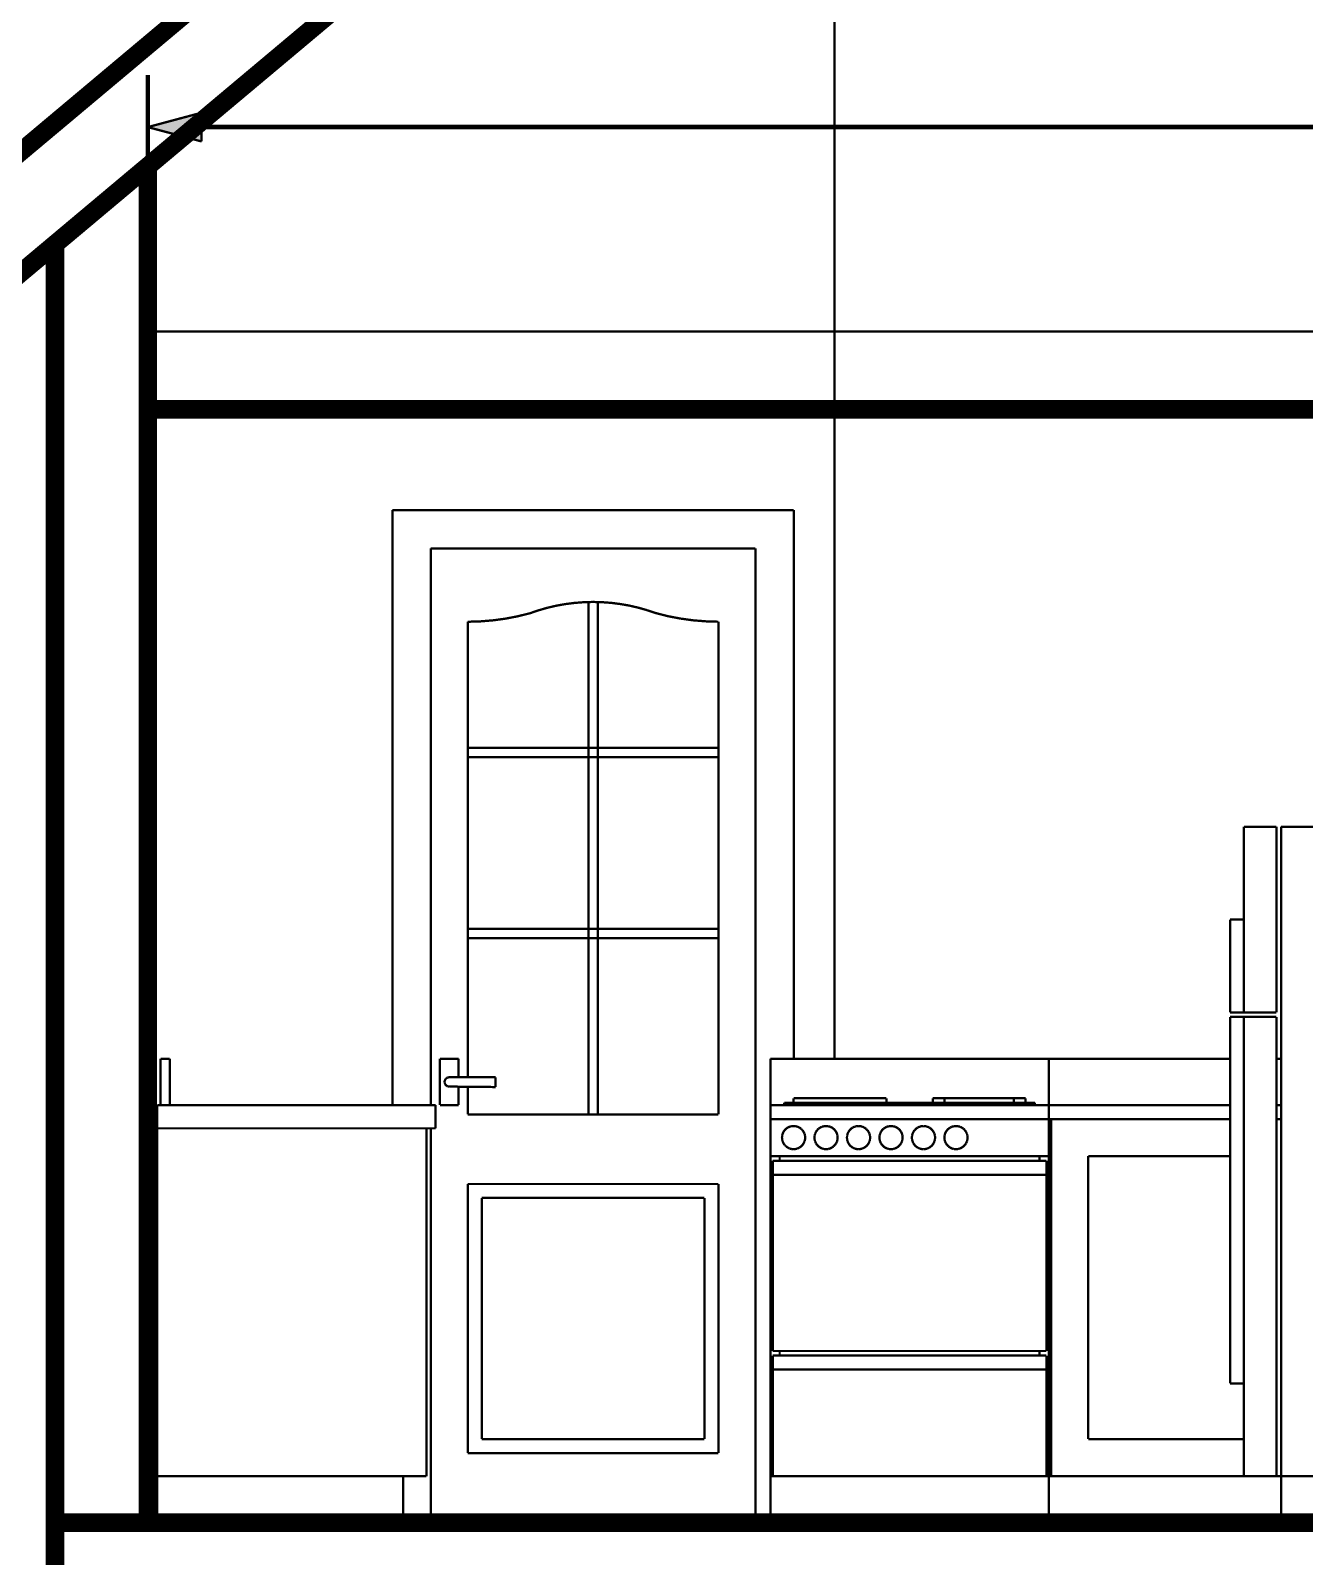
# Model space of a CAD drawing. Extents: x -27.1 to 14.4, y -13.6 to 27.5.
# Drawn here: x -20.384 to -17.638, y 20.434 to 23.724 of the extents above; entities that cross this region are included whole.
import ezdxf

# ---------------------------------------------------------------- set-up
doc = ezdxf.new("R2010")
doc.units = 0
doc.header["$MEASUREMENT"] = 0
for name, color, linetype, lineweight, plot in [('CLOSET', 7, 'Continuous', 0, False), ('COTAS', 7, 'Continuous', 0, False), ('CUBIERTAS', 7, 'Continuous', 0, False), ('MOBILIARIO', 7, 'Continuous', 0, False), ('MUROS_EXTERIORES', 7, 'Continuous', 0, False)]:
    doc.layers.add(name, color=color, linetype=linetype, lineweight=lineweight, plot=plot)

# ---------------------------------------------------------------- blocks, each defined once
blk = doc.blocks.new('FILL_33')
at = {"layer": 'CUBIERTAS', "linetype": 'Continuous'}
h = blk.add_hatch(dxfattribs=at)
h.set_pattern_fill('CAMARA_DE_AIRE', color=5, scale=1000000.0, style=0)
h.set_pattern_definition([(0, (1000000, 1000000), (0, 1000000), [1e-05, -1000000])])
h.paths.add_polyline_path([(-15.6236, 27.2129), (-15.6236, 27.474), (-20.755, 23.1682), (-20.755, 22.9071)], flags=0)
blk = doc.blocks.new('DIM_20', base_point=(-12.906, 23.5154))
at = {"color": 251, "linetype": 'Continuous', "const_width": 0.01}
for points in [[(-20.1308, 23.4029), (-20.1308, 23.6279)], [(-20.0149, 23.5154), (-16.8591, 23.5154)]]:
    blk.add_lwpolyline(points, dxfattribs=at)
at = {"color": 7, "linetype": 'Continuous', "const_width": 0.005}
for points in [[(-20.1308, 23.5154), (-20.0149, 23.5465)], [(-20.0149, 23.5465), (-20.0149, 23.4844)], [(-20.1308, 23.5154), (-20.0149, 23.4844)]]:
    blk.add_lwpolyline(points, dxfattribs=at)
at = {"color": 7}
blk.add_solid([(-20.1308, 23.5154), (-20.0149, 23.5465), (-20.0149, 23.4844)], dxfattribs=at)

msp = doc.modelspace()

# ---------------------------------------------------------------- linework, layer by layer
at = {"layer": 'CLOSET', "color": 5, "linetype": 'Continuous', "const_width": 0.04}
for points in [[(-20.3308, 20.5071), (-20.3308, 20.3071)], [(-12.706, 20.5071), (-20.3308, 20.5071)]]:
    msp.add_lwpolyline(points, dxfattribs=at)
at = {"layer": 'CUBIERTAS', "color": 5, "linetype": 'Continuous', "const_width": 0.04}
for points in [[(-20.755, 23.1682), (-15.6236, 27.474)], [(-20.755, 22.9071), (-15.6236, 27.2129)]]:
    msp.add_lwpolyline(points, dxfattribs=at)
at = {"layer": 'MOBILIARIO', "color": 7, "linetype": 'Continuous', "const_width": 0.005}
for points in [[(-17.7684, 21.8071), (-17.7684, 22.0071)], [(-17.6984, 22.0071), (-17.7684, 22.0071)], [(-17.6984, 21.6071), (-17.6984, 22.0071)], [(-17.6884, 22.0071), (-17.1684, 22.0071)], [(-17.6884, 20.6071), (-17.6884, 22.0071)], [(-17.7984, 21.8071), (-17.7684, 21.8071)], [(-17.7984, 21.6071), (-17.7984, 21.8071)], [(-17.7984, 21.8071), (-17.7984, 21.6071)], [(-17.7684, 21.8071), (-17.7684, 21.6071)], [(-17.7684, 21.6071), (-17.7984, 21.6071)], [(-17.7984, 21.5971), (-17.7684, 21.5971)], [(-17.7984, 20.8071), (-17.7984, 21.5971)], [(-17.7984, 21.5971), (-17.7984, 20.8071)], [(-17.6984, 21.6071), (-17.7684, 21.6071)], [(-17.6984, 21.5971), (-17.7684, 21.5971)], [(-17.7684, 21.5971), (-17.7684, 20.8071)], [(-17.6984, 20.6071), (-17.6984, 21.5971)], [(-20.1035, 21.5071), (-20.0835, 21.5071)], [(-20.1035, 21.4071), (-20.1035, 21.5071)], [(-20.0835, 21.4071), (-20.0835, 21.5071)], [(-18.7891, 21.5071), (-18.1891, 21.5071)], [(-18.7891, 21.4071), (-18.7891, 21.5071)], [(-18.1891, 21.5071), (-17.7984, 21.5071)], [(-18.1891, 21.4071), (-18.1891, 21.5071)], [(-17.6984, 21.5071), (-17.6884, 21.5071)], [(-18.7591, 21.4121), (-18.7391, 21.4121)], [(-18.7591, 21.4071), (-18.7591, 21.4121)], [(-18.7391, 21.4221), (-18.7376, 21.4221)], [(-18.7391, 21.4121), (-18.7391, 21.4221)], [(-18.7391, 21.4121), (-18.2391, 21.4121)], [(-18.7391, 21.4071), (-18.7391, 21.4121)], [(-18.7391, 21.4121), (-18.7376, 21.4121)], [(-18.7376, 21.4221), (-18.7331, 21.4221)], [(-18.7376, 21.4121), (-18.7331, 21.4121)], [(-18.7331, 21.4221), (-18.7257, 21.4221)], [(-18.7331, 21.4121), (-18.7257, 21.4121)], [(-18.7257, 21.4221), (-18.7157, 21.4221)], [(-18.7257, 21.4121), (-18.7157, 21.4121)], [(-18.7157, 21.4221), (-18.7034, 21.4221)], [(-18.7157, 21.4121), (-18.7034, 21.4121)], [(-18.7034, 21.4221), (-18.6891, 21.4221)], [(-18.7034, 21.4121), (-18.6891, 21.4121)], [(-18.6891, 21.4221), (-18.6733, 21.4221)], [(-18.6891, 21.4121), (-18.6733, 21.4121)], [(-18.6733, 21.4221), (-18.6565, 21.4221)], [(-18.6733, 21.4121), (-18.6565, 21.4121)], [(-18.6565, 21.4221), (-18.6391, 21.4221)], [(-18.6565, 21.4121), (-18.6391, 21.4121)], [(-18.6391, 21.4221), (-18.6218, 21.4221)], [(-18.6391, 21.4121), (-18.6218, 21.4121)], [(-18.6218, 21.4221), (-18.6049, 21.4221)], [(-18.6218, 21.4121), (-18.6049, 21.4121)], [(-18.6049, 21.4221), (-18.5891, 21.4221)], [(-18.6049, 21.4121), (-18.5891, 21.4121)], [(-18.5891, 21.4221), (-18.5749, 21.4221)], [(-18.5891, 21.4121), (-18.5749, 21.4121)], [(-18.5749, 21.4221), (-18.5625, 21.4221)], [(-18.5749, 21.4121), (-18.5625, 21.4121)], [(-18.5625, 21.4221), (-18.5525, 21.4221)], [(-18.5625, 21.4121), (-18.5525, 21.4121)], [(-18.5525, 21.4221), (-18.5452, 21.4221)], [(-18.5525, 21.4121), (-18.5452, 21.4121)], [(-18.5452, 21.4221), (-18.5407, 21.4221)], [(-18.5452, 21.4121), (-18.5407, 21.4121)], [(-18.5407, 21.4221), (-18.5391, 21.4221)], [(-18.5407, 21.4121), (-18.5391, 21.4121)], [(-18.5391, 21.4121), (-18.5391, 21.4221)], [(-18.4391, 21.4121), (-18.5391, 21.4121)], [(-18.4391, 21.4221), (-18.4376, 21.4221)], [(-18.4391, 21.4121), (-18.4391, 21.4221)], [(-18.4391, 21.4121), (-18.4376, 21.4121)], [(-18.4376, 21.4221), (-18.4331, 21.4221)], [(-18.4376, 21.4121), (-18.4331, 21.4121)], [(-18.4331, 21.4221), (-18.4257, 21.4221)], [(-18.4331, 21.4121), (-18.4257, 21.4121)], [(-18.4257, 21.4221), (-18.4157, 21.4221)], [(-18.4257, 21.4121), (-18.4157, 21.4121)], [(-18.4157, 21.4221), (-18.4141, 21.4221)], [(-18.4157, 21.4121), (-18.4141, 21.4121)], [(-18.4141, 21.4221), (-18.413, 21.4221)], [(-18.4141, 21.4121), (-18.4141, 21.4221)], [(-18.4141, 21.4121), (-18.413, 21.4121)], [(-18.413, 21.4221), (-18.4096, 21.4221)], [(-18.413, 21.4121), (-18.4096, 21.4121)], [(-18.4096, 21.4221), (-18.4041, 21.4221)], [(-18.4096, 21.4121), (-18.4041, 21.4121)], [(-18.4041, 21.4221), (-18.3966, 21.4221)], [(-18.4041, 21.4121), (-18.3966, 21.4121)], [(-18.3966, 21.4221), (-18.3873, 21.4221)], [(-18.3966, 21.4121), (-18.3873, 21.4121)], [(-18.3873, 21.4221), (-18.3766, 21.4221)], [(-18.3873, 21.4121), (-18.3766, 21.4121)], [(-18.3766, 21.4221), (-18.3648, 21.4221)], [(-18.3766, 21.4121), (-18.3648, 21.4121)], [(-18.3648, 21.4221), (-18.3522, 21.4221)], [(-18.3648, 21.4121), (-18.3522, 21.4121)], [(-18.3522, 21.4221), (-18.3391, 21.4221)], [(-18.3522, 21.4121), (-18.3391, 21.4121)], [(-18.3391, 21.4221), (-18.3261, 21.4221)], [(-18.3391, 21.4121), (-18.3261, 21.4121)], [(-18.3261, 21.4221), (-18.3135, 21.4221)], [(-18.3261, 21.4121), (-18.3135, 21.4121)], [(-18.3135, 21.4221), (-18.3016, 21.4221)], [(-18.3135, 21.4121), (-18.3016, 21.4121)], [(-18.3016, 21.4221), (-18.2909, 21.4221)], [(-18.3016, 21.4121), (-18.2909, 21.4121)], [(-18.2909, 21.4221), (-18.2817, 21.4221)], [(-18.2909, 21.4121), (-18.2817, 21.4121)], [(-18.2817, 21.4221), (-18.2742, 21.4221)], [(-18.2817, 21.4121), (-18.2742, 21.4121)], [(-18.2742, 21.4221), (-18.2687, 21.4221)], [(-18.2742, 21.4121), (-18.2687, 21.4121)], [(-18.2687, 21.4221), (-18.2653, 21.4221)], [(-18.2687, 21.4121), (-18.2653, 21.4121)], [(-18.2653, 21.4221), (-18.2641, 21.4221)], [(-18.2653, 21.4121), (-18.2641, 21.4121)], [(-18.2641, 21.4121), (-18.2641, 21.4221)], [(-18.2641, 21.4221), (-18.2625, 21.4221)], [(-18.2641, 21.4121), (-18.2625, 21.4121)], [(-18.2625, 21.4221), (-18.2525, 21.4221)], [(-18.2625, 21.4121), (-18.2525, 21.4121)], [(-18.2525, 21.4221), (-18.2452, 21.4221)], [(-18.2525, 21.4121), (-18.2452, 21.4121)], [(-18.2452, 21.4221), (-18.2407, 21.4221)], [(-18.2452, 21.4121), (-18.2407, 21.4121)], [(-18.2407, 21.4221), (-18.2391, 21.4221)], [(-18.2407, 21.4121), (-18.2391, 21.4121)], [(-18.2391, 21.4121), (-18.2391, 21.4221)], [(-18.2391, 21.4121), (-18.2191, 21.4121)], [(-18.2191, 21.4121), (-18.2391, 21.4121)], [(-18.2391, 21.4071), (-18.2391, 21.4121)], [(-18.2191, 21.4071), (-18.2191, 21.4121)], [(-20.1105, 21.4071), (-19.5105, 21.4071)], [(-20.0905, 21.4071), (-20.1105, 21.4071)], [(-20.1105, 21.3571), (-20.1105, 21.4071)], [(-20.0905, 21.4071), (-19.5305, 21.4071)], [(-20.0705, 21.4071), (-20.0905, 21.4071)], [(-20.0699, 21.4071), (-20.0705, 21.4071)], [(-20.0681, 21.4071), (-20.0699, 21.4071)], [(-20.0652, 21.4071), (-20.0681, 21.4071)], [(-20.0612, 21.4071), (-20.0652, 21.4071)], [(-20.0562, 21.4071), (-20.0612, 21.4071)], [(-20.0505, 21.4071), (-20.0562, 21.4071)], [(-20.0442, 21.4071), (-20.0505, 21.4071)], [(-20.0375, 21.4071), (-20.0442, 21.4071)], [(-20.0305, 21.4071), (-20.0375, 21.4071)], [(-19.5905, 21.4071), (-20.0305, 21.4071)], [(-19.5836, 21.4071), (-19.5905, 21.4071)], [(-19.5768, 21.4071), (-19.5836, 21.4071)], [(-19.5705, 21.4071), (-19.5768, 21.4071)], [(-19.5648, 21.4071), (-19.5705, 21.4071)], [(-19.5599, 21.4071), (-19.5648, 21.4071)], [(-19.5559, 21.4071), (-19.5599, 21.4071)], [(-19.5529, 21.4071), (-19.5559, 21.4071)], [(-19.5511, 21.4071), (-19.5529, 21.4071)], [(-19.5505, 21.4071), (-19.5511, 21.4071)], [(-19.5305, 21.4071), (-19.5505, 21.4071)], [(-19.5105, 21.4071), (-19.5305, 21.4071)], [(-19.5105, 21.3571), (-19.5105, 21.4071)], [(-18.7891, 21.4071), (-18.1891, 21.4071)], [(-18.7891, 21.3771), (-18.7891, 21.4071)], [(-18.7891, 21.4071), (-18.7591, 21.4071)], [(-18.2191, 21.4071), (-18.1891, 21.4071)], [(-18.1891, 21.4071), (-17.7984, 21.4071)], [(-18.1891, 21.4071), (-17.7984, 21.4071)], [(-18.1891, 21.3771), (-18.1891, 21.4071)], [(-17.6984, 21.4071), (-17.6884, 21.4071)], [(-17.6884, 21.4071), (-17.6984, 21.4071)], [(-20.1105, 20.6071), (-20.1105, 21.3571)], [(-20.1105, 21.3571), (-19.5105, 21.3571)], [(-19.5305, 20.6071), (-19.5305, 21.3571)], [(-19.5105, 21.3571), (-19.5305, 21.3571)], [(-18.7891, 21.3771), (-18.1891, 21.3771)], [(-18.7891, 21.3771), (-18.1891, 21.3771)], [(-18.7891, 21.2971), (-18.7891, 21.3771)], [(-18.7608, 21.3496), (-18.7626, 21.3457)], [(-18.7583, 21.3532), (-18.7608, 21.3496)], [(-18.7552, 21.3563), (-18.7583, 21.3532)], [(-18.7516, 21.3588), (-18.7552, 21.3563)], [(-18.7477, 21.3606), (-18.7516, 21.3588)], [(-18.7435, 21.3617), (-18.7477, 21.3606)], [(-18.7391, 21.3621), (-18.7435, 21.3617)], [(-18.7348, 21.3617), (-18.7391, 21.3621)], [(-18.7306, 21.3606), (-18.7348, 21.3617)], [(-18.7266, 21.3588), (-18.7306, 21.3606)], [(-18.7231, 21.3563), (-18.7266, 21.3588)], [(-18.72, 21.3532), (-18.7231, 21.3563)], [(-18.7175, 21.3496), (-18.72, 21.3532)], [(-18.7156, 21.3457), (-18.7175, 21.3496)], [(-18.6908, 21.3496), (-18.6926, 21.3457)], [(-18.6883, 21.3532), (-18.6908, 21.3496)], [(-18.6852, 21.3563), (-18.6883, 21.3532)], [(-18.6816, 21.3588), (-18.6852, 21.3563)], [(-18.6777, 21.3606), (-18.6816, 21.3588)], [(-18.6735, 21.3617), (-18.6777, 21.3606)], [(-18.6691, 21.3621), (-18.6735, 21.3617)], [(-18.6648, 21.3617), (-18.6691, 21.3621)], [(-18.6606, 21.3606), (-18.6648, 21.3617)], [(-18.6566, 21.3588), (-18.6606, 21.3606)], [(-18.6531, 21.3563), (-18.6566, 21.3588)], [(-18.65, 21.3532), (-18.6531, 21.3563)], [(-18.6475, 21.3496), (-18.65, 21.3532)], [(-18.6456, 21.3457), (-18.6475, 21.3496)], [(-18.6208, 21.3496), (-18.6226, 21.3457)], [(-18.6183, 21.3532), (-18.6208, 21.3496)], [(-18.6152, 21.3563), (-18.6183, 21.3532)], [(-18.6116, 21.3588), (-18.6152, 21.3563)], [(-18.6077, 21.3606), (-18.6116, 21.3588)], [(-18.6035, 21.3617), (-18.6077, 21.3606)], [(-18.5991, 21.3621), (-18.6035, 21.3617)], [(-18.5948, 21.3617), (-18.5991, 21.3621)], [(-18.5906, 21.3606), (-18.5948, 21.3617)], [(-18.5866, 21.3588), (-18.5906, 21.3606)], [(-18.5831, 21.3563), (-18.5866, 21.3588)], [(-18.58, 21.3532), (-18.5831, 21.3563)], [(-18.5775, 21.3496), (-18.58, 21.3532)], [(-18.5756, 21.3457), (-18.5775, 21.3496)], [(-18.5508, 21.3496), (-18.5526, 21.3457)], [(-18.5483, 21.3532), (-18.5508, 21.3496)], [(-18.5452, 21.3563), (-18.5483, 21.3532)], [(-18.5416, 21.3588), (-18.5452, 21.3563)], [(-18.5377, 21.3606), (-18.5416, 21.3588)], [(-18.5335, 21.3617), (-18.5377, 21.3606)], [(-18.5291, 21.3621), (-18.5335, 21.3617)], [(-18.5248, 21.3617), (-18.5291, 21.3621)], [(-18.5206, 21.3606), (-18.5248, 21.3617)], [(-18.5166, 21.3588), (-18.5206, 21.3606)], [(-18.5131, 21.3563), (-18.5166, 21.3588)], [(-18.51, 21.3532), (-18.5131, 21.3563)], [(-18.5075, 21.3496), (-18.51, 21.3532)], [(-18.5056, 21.3457), (-18.5075, 21.3496)], [(-18.4808, 21.3496), (-18.4826, 21.3457)], [(-18.4783, 21.3532), (-18.4808, 21.3496)], [(-18.4752, 21.3563), (-18.4783, 21.3532)], [(-18.4716, 21.3588), (-18.4752, 21.3563)], [(-18.4677, 21.3606), (-18.4716, 21.3588)], [(-18.4635, 21.3617), (-18.4677, 21.3606)], [(-18.4591, 21.3621), (-18.4635, 21.3617)], [(-18.4548, 21.3617), (-18.4591, 21.3621)], [(-18.4506, 21.3606), (-18.4548, 21.3617)], [(-18.4466, 21.3588), (-18.4506, 21.3606)], [(-18.4431, 21.3563), (-18.4466, 21.3588)], [(-18.44, 21.3532), (-18.4431, 21.3563)], [(-18.4375, 21.3496), (-18.44, 21.3532)], [(-18.4356, 21.3457), (-18.4375, 21.3496)], [(-18.4108, 21.3496), (-18.4126, 21.3457)], [(-18.4083, 21.3532), (-18.4108, 21.3496)], [(-18.4052, 21.3563), (-18.4083, 21.3532)], [(-18.4016, 21.3588), (-18.4052, 21.3563)], [(-18.3977, 21.3606), (-18.4016, 21.3588)], [(-18.3935, 21.3617), (-18.3977, 21.3606)], [(-18.3891, 21.3621), (-18.3935, 21.3617)], [(-18.3848, 21.3617), (-18.3891, 21.3621)], [(-18.3806, 21.3606), (-18.3848, 21.3617)], [(-18.3766, 21.3588), (-18.3806, 21.3606)], [(-18.3731, 21.3563), (-18.3766, 21.3588)], [(-18.37, 21.3532), (-18.3731, 21.3563)], [(-18.3675, 21.3496), (-18.37, 21.3532)], [(-18.3656, 21.3457), (-18.3675, 21.3496)], [(-18.1891, 21.3771), (-17.7984, 21.3771)], [(-18.1891, 21.2971), (-18.1891, 21.3771)], [(-17.7984, 21.3771), (-18.1841, 21.3771)], [(-18.1841, 21.3771), (-18.1841, 20.6071)], [(-17.6984, 21.3771), (-17.6884, 21.3771)], [(-18.7638, 21.3415), (-18.7641, 21.3371)], [(-18.7641, 21.3371), (-18.7638, 21.3328)], [(-18.7626, 21.3457), (-18.7638, 21.3415)], [(-18.7638, 21.3328), (-18.7626, 21.3286)], [(-18.7626, 21.3286), (-18.7608, 21.3246)], [(-18.7608, 21.3246), (-18.7583, 21.3211)], [(-18.7583, 21.3211), (-18.7552, 21.318)], [(-18.7552, 21.318), (-18.7516, 21.3155)], [(-18.7516, 21.3155), (-18.7477, 21.3136)], [(-18.7477, 21.3136), (-18.7435, 21.3125)], [(-18.7348, 21.3125), (-18.7306, 21.3136)], [(-18.7306, 21.3136), (-18.7266, 21.3155)], [(-18.7266, 21.3155), (-18.7231, 21.318)], [(-18.7231, 21.318), (-18.72, 21.3211)], [(-18.72, 21.3211), (-18.7175, 21.3246)], [(-18.7175, 21.3246), (-18.7156, 21.3286)], [(-18.7145, 21.3415), (-18.7156, 21.3457)], [(-18.7156, 21.3286), (-18.7145, 21.3328)], [(-18.7141, 21.3371), (-18.7145, 21.3415)], [(-18.7145, 21.3328), (-18.7141, 21.3371)], [(-18.6938, 21.3415), (-18.6941, 21.3371)], [(-18.6941, 21.3371), (-18.6938, 21.3328)], [(-18.6926, 21.3457), (-18.6938, 21.3415)], [(-18.6938, 21.3328), (-18.6926, 21.3286)], [(-18.6926, 21.3286), (-18.6908, 21.3246)], [(-18.6908, 21.3246), (-18.6883, 21.3211)], [(-18.6883, 21.3211), (-18.6852, 21.318)], [(-18.6852, 21.318), (-18.6816, 21.3155)], [(-18.6816, 21.3155), (-18.6777, 21.3136)], [(-18.6777, 21.3136), (-18.6735, 21.3125)], [(-18.6648, 21.3125), (-18.6606, 21.3136)], [(-18.6606, 21.3136), (-18.6566, 21.3155)], [(-18.6566, 21.3155), (-18.6531, 21.318)], [(-18.6531, 21.318), (-18.65, 21.3211)], [(-18.65, 21.3211), (-18.6475, 21.3246)], [(-18.6475, 21.3246), (-18.6456, 21.3286)], [(-18.6445, 21.3415), (-18.6456, 21.3457)], [(-18.6456, 21.3286), (-18.6445, 21.3328)], [(-18.6441, 21.3371), (-18.6445, 21.3415)], [(-18.6445, 21.3328), (-18.6441, 21.3371)], [(-18.6238, 21.3415), (-18.6241, 21.3371)], [(-18.6241, 21.3371), (-18.6238, 21.3328)], [(-18.6226, 21.3457), (-18.6238, 21.3415)], [(-18.6238, 21.3328), (-18.6226, 21.3286)], [(-18.6226, 21.3286), (-18.6208, 21.3246)], [(-18.6208, 21.3246), (-18.6183, 21.3211)], [(-18.6183, 21.3211), (-18.6152, 21.318)], [(-18.6152, 21.318), (-18.6116, 21.3155)], [(-18.6116, 21.3155), (-18.6077, 21.3136)], [(-18.6077, 21.3136), (-18.6035, 21.3125)], [(-18.5948, 21.3125), (-18.5906, 21.3136)], [(-18.5906, 21.3136), (-18.5866, 21.3155)], [(-18.5866, 21.3155), (-18.5831, 21.318)], [(-18.5831, 21.318), (-18.58, 21.3211)], [(-18.58, 21.3211), (-18.5775, 21.3246)], [(-18.5775, 21.3246), (-18.5756, 21.3286)], [(-18.5745, 21.3415), (-18.5756, 21.3457)], [(-18.5756, 21.3286), (-18.5745, 21.3328)], [(-18.5741, 21.3371), (-18.5745, 21.3415)], [(-18.5745, 21.3328), (-18.5741, 21.3371)], [(-18.5538, 21.3415), (-18.5541, 21.3371)], [(-18.5541, 21.3371), (-18.5538, 21.3328)], [(-18.5526, 21.3457), (-18.5538, 21.3415)], [(-18.5538, 21.3328), (-18.5526, 21.3286)], [(-18.5526, 21.3286), (-18.5508, 21.3246)], [(-18.5508, 21.3246), (-18.5483, 21.3211)], [(-18.5483, 21.3211), (-18.5452, 21.318)], [(-18.5452, 21.318), (-18.5416, 21.3155)], [(-18.5416, 21.3155), (-18.5377, 21.3136)], [(-18.5377, 21.3136), (-18.5335, 21.3125)], [(-18.5248, 21.3125), (-18.5206, 21.3136)], [(-18.5206, 21.3136), (-18.5166, 21.3155)], [(-18.5166, 21.3155), (-18.5131, 21.318)], [(-18.5131, 21.318), (-18.51, 21.3211)], [(-18.51, 21.3211), (-18.5075, 21.3246)], [(-18.5075, 21.3246), (-18.5056, 21.3286)], [(-18.5045, 21.3415), (-18.5056, 21.3457)], [(-18.5056, 21.3286), (-18.5045, 21.3328)], [(-18.5041, 21.3371), (-18.5045, 21.3415)], [(-18.5045, 21.3328), (-18.5041, 21.3371)], [(-18.4838, 21.3415), (-18.4841, 21.3371)], [(-18.4841, 21.3371), (-18.4838, 21.3328)], [(-18.4826, 21.3457), (-18.4838, 21.3415)], [(-18.4838, 21.3328), (-18.4826, 21.3286)], [(-18.4826, 21.3286), (-18.4808, 21.3246)], [(-18.4808, 21.3246), (-18.4783, 21.3211)], [(-18.4783, 21.3211), (-18.4752, 21.318)], [(-18.4752, 21.318), (-18.4716, 21.3155)], [(-18.4716, 21.3155), (-18.4677, 21.3136)], [(-18.4677, 21.3136), (-18.4635, 21.3125)], [(-18.4548, 21.3125), (-18.4506, 21.3136)], [(-18.4506, 21.3136), (-18.4466, 21.3155)], [(-18.4466, 21.3155), (-18.4431, 21.318)], [(-18.4431, 21.318), (-18.44, 21.3211)], [(-18.44, 21.3211), (-18.4375, 21.3246)], [(-18.4375, 21.3246), (-18.4356, 21.3286)], [(-18.4345, 21.3415), (-18.4356, 21.3457)], [(-18.4356, 21.3286), (-18.4345, 21.3328)], [(-18.4341, 21.3371), (-18.4345, 21.3415)], [(-18.4345, 21.3328), (-18.4341, 21.3371)], [(-18.4138, 21.3415), (-18.4141, 21.3371)], [(-18.4141, 21.3371), (-18.4138, 21.3328)], [(-18.4126, 21.3457), (-18.4138, 21.3415)], [(-18.4138, 21.3328), (-18.4126, 21.3286)], [(-18.4126, 21.3286), (-18.4108, 21.3246)], [(-18.4108, 21.3246), (-18.4083, 21.3211)], [(-18.4083, 21.3211), (-18.4052, 21.318)], [(-18.4052, 21.318), (-18.4016, 21.3155)], [(-18.4016, 21.3155), (-18.3977, 21.3136)], [(-18.3977, 21.3136), (-18.3935, 21.3125)], [(-18.3848, 21.3125), (-18.3806, 21.3136)], [(-18.3806, 21.3136), (-18.3766, 21.3155)], [(-18.3766, 21.3155), (-18.3731, 21.318)], [(-18.3731, 21.318), (-18.37, 21.3211)], [(-18.37, 21.3211), (-18.3675, 21.3246)], [(-18.3675, 21.3246), (-18.3656, 21.3286)], [(-18.3645, 21.3415), (-18.3656, 21.3457)], [(-18.3656, 21.3286), (-18.3645, 21.3328)], [(-18.3641, 21.3371), (-18.3645, 21.3415)], [(-18.3645, 21.3328), (-18.3641, 21.3371)], [(-18.7891, 20.6271), (-18.7891, 21.2971)], [(-18.7891, 21.2971), (-18.1891, 21.2971)], [(-18.1891, 21.2971), (-18.7891, 21.2971)], [(-18.7841, 21.2871), (-18.1941, 21.2871)], [(-18.7841, 21.2571), (-18.7841, 21.2871)], [(-18.7691, 21.2871), (-18.7691, 21.2971)], [(-18.7691, 21.2871), (-18.7691, 21.2971)], [(-18.7435, 21.3125), (-18.7391, 21.3121)], [(-18.7391, 21.3121), (-18.7348, 21.3125)], [(-18.6735, 21.3125), (-18.6691, 21.3121)], [(-18.6691, 21.3121), (-18.6648, 21.3125)], [(-18.6035, 21.3125), (-18.5991, 21.3121)], [(-18.5991, 21.3121), (-18.5948, 21.3125)], [(-18.5335, 21.3125), (-18.5291, 21.3121)], [(-18.5291, 21.3121), (-18.5248, 21.3125)], [(-18.4635, 21.3125), (-18.4591, 21.3121)], [(-18.4591, 21.3121), (-18.4548, 21.3125)], [(-18.3935, 21.3125), (-18.3891, 21.3121)], [(-18.3891, 21.3121), (-18.3848, 21.3125)], [(-18.2091, 21.2871), (-18.2091, 21.2971)], [(-18.1941, 21.2871), (-18.1941, 21.2571)], [(-18.1891, 20.6271), (-18.1891, 21.2971)], [(-18.1041, 20.6871), (-18.1041, 21.2971)], [(-18.1041, 21.2971), (-17.7984, 21.2971)], [(-18.7841, 20.8771), (-18.7841, 21.2571)], [(-18.1941, 21.2571), (-18.7841, 21.2571)], [(-18.1941, 20.8771), (-18.1941, 21.2571)], [(-18.7841, 20.8771), (-18.1941, 20.8771)], [(-18.1941, 20.8771), (-18.7841, 20.8771)], [(-18.7841, 20.8671), (-18.1941, 20.8671)], [(-18.7841, 20.8371), (-18.7841, 20.8671)], [(-18.7691, 20.8671), (-18.7691, 20.8771)], [(-18.7691, 20.8671), (-18.7691, 20.8771)], [(-18.2091, 20.8671), (-18.2091, 20.8771)], [(-18.1941, 20.8671), (-18.1941, 20.8371)], [(-18.7841, 20.6071), (-18.7841, 20.8371)], [(-18.1941, 20.8371), (-18.7841, 20.8371)], [(-18.1941, 20.6071), (-18.1941, 20.8371)], [(-17.7684, 20.8071), (-17.7984, 20.8071)], [(-17.7684, 20.6071), (-17.7684, 20.8071)], [(-17.7684, 20.6871), (-18.1041, 20.6871)], [(-18.7891, 20.6071), (-18.7891, 20.6271)], [(-18.1891, 20.6071), (-18.1891, 20.6271)], [(-20.1105, 20.6071), (-20.1105, 20.5071)], [(-20.1105, 20.6071), (-19.5305, 20.6071)], [(-19.5805, 20.6071), (-19.5805, 20.5071)], [(-19.5505, 20.6071), (-19.5805, 20.6071)], [(-19.5305, 20.6071), (-19.5505, 20.6071)], [(-18.7891, 20.5071), (-18.7891, 20.6071)], [(-18.7891, 20.6071), (-18.7841, 20.6071)], [(-18.7841, 20.6071), (-18.1941, 20.6071)], [(-18.1941, 20.6071), (-18.7841, 20.6071)], [(-18.1941, 20.6071), (-18.1891, 20.6071)], [(-18.1891, 20.6071), (-18.1841, 20.6071)], [(-18.1891, 20.5071), (-18.1891, 20.6071)], [(-18.1841, 20.6071), (-17.7684, 20.6071)], [(-17.6984, 20.6071), (-17.7684, 20.6071)], [(-17.6984, 20.6071), (-17.6884, 20.6071)], [(-17.6884, 20.6071), (-17.6984, 20.6071)], [(-17.6884, 20.6071), (-17.1684, 20.6071)], [(-17.6884, 20.5071), (-17.6884, 20.6071)], [(-20.1105, 20.5071), (-19.5805, 20.5071)], [(-18.7891, 20.5071), (-18.1891, 20.5071)], [(-18.1891, 20.5071), (-17.6884, 20.5071)], [(-17.6884, 20.5071), (-17.1684, 20.5071)]]:
    msp.add_lwpolyline(points, dxfattribs=at)
at = {"layer": 'MUROS_EXTERIORES', "color": 7, "linetype": 'Continuous', "const_width": 0.005}
for points in [[(-18.6511, 24.6725), (-18.6511, 21.5071)], [(-20.1308, 23.0745), (-12.906, 23.0745)], [(-18.7387, 22.6897), (-19.6038, 22.6897)], [(-19.6038, 22.6897), (-19.6038, 21.4071)], [(-18.7387, 21.5071), (-18.7387, 22.6897)], [(-19.5212, 21.4071), (-19.5212, 22.6071)], [(-19.5212, 22.6071), (-18.8212, 22.6071)], [(-18.8212, 22.6071), (-18.8212, 20.5071)], [(-19.3076, 22.4673), (-19.3339, 22.4608)], [(-19.2889, 22.4737), (-19.3076, 22.4673)], [(-19.2698, 22.4792), (-19.2889, 22.4737)], [(-19.2505, 22.4837), (-19.2698, 22.4792)], [(-19.231, 22.4872), (-19.2505, 22.4837)], [(-19.2113, 22.4897), (-19.231, 22.4872)], [(-19.1916, 22.4912), (-19.2113, 22.4897)], [(-19.1717, 22.4918), (-19.1916, 22.4912)], [(-19.1812, 21.3871), (-19.1812, 22.4915)], [(-19.1519, 22.4913), (-19.1717, 22.4918)], [(-19.1612, 22.4915), (-19.1612, 21.3871)], [(-19.1321, 22.4898), (-19.1519, 22.4913)], [(-19.1125, 22.4873), (-19.1321, 22.4898)], [(-19.093, 22.4839), (-19.1125, 22.4873)], [(-19.0736, 22.4794), (-19.093, 22.4839)], [(-19.0546, 22.474), (-19.0736, 22.4794)], [(-19.0358, 22.4677), (-19.0546, 22.474)], [(-19.0094, 22.461), (-19.0358, 22.4677)], [(-19.4142, 22.4499), (-19.4412, 22.4491)], [(-19.4412, 22.4491), (-19.4412, 21.4671)], [(-19.3872, 22.4521), (-19.4142, 22.4499)], [(-19.3604, 22.4557), (-19.3872, 22.4521)], [(-19.3339, 22.4608), (-19.3604, 22.4557)], [(-18.9826, 22.4559), (-19.0094, 22.461)], [(-18.9556, 22.4522), (-18.9826, 22.4559)], [(-18.9285, 22.45), (-18.9556, 22.4522)], [(-18.9012, 22.4492), (-18.9285, 22.45)], [(-18.9012, 21.3871), (-18.9012, 22.4492)], [(-19.4412, 22.1771), (-18.9012, 22.1771)], [(-18.9012, 22.1571), (-19.4412, 22.1571)], [(-19.4412, 21.7871), (-18.9012, 21.7871)], [(-18.9012, 21.7671), (-19.4412, 21.7671)], [(-19.5012, 21.4071), (-19.5012, 21.5071)], [(-19.5012, 21.5071), (-19.4612, 21.5071)], [(-19.4612, 21.5071), (-19.4612, 21.4671)], [(-19.4912, 21.4571), (-19.4911, 21.4589)], [(-19.4911, 21.4554), (-19.4912, 21.4571)], [(-19.4911, 21.4589), (-19.4906, 21.4605)], [(-19.4906, 21.4537), (-19.4911, 21.4554)], [(-19.4906, 21.4605), (-19.4899, 21.4621)], [(-19.4899, 21.4521), (-19.4906, 21.4537)], [(-19.4899, 21.4621), (-19.4889, 21.4636)], [(-19.4889, 21.4507), (-19.4899, 21.4521)], [(-19.4889, 21.4636), (-19.4877, 21.4648)], [(-19.4877, 21.4495), (-19.4889, 21.4507)], [(-19.4877, 21.4648), (-19.4862, 21.4658)], [(-19.4862, 21.4485), (-19.4877, 21.4495)], [(-19.4862, 21.4658), (-19.4847, 21.4665)], [(-19.4847, 21.4477), (-19.4862, 21.4485)], [(-19.4847, 21.4665), (-19.483, 21.467)], [(-19.483, 21.4473), (-19.4847, 21.4477)], [(-19.483, 21.467), (-19.4812, 21.4671)], [(-19.4812, 21.4471), (-19.483, 21.4473)], [(-19.4812, 21.4671), (-19.3812, 21.4671)], [(-19.3812, 21.4461), (-19.4812, 21.4471)], [(-19.4612, 21.4469), (-19.4612, 21.4071)], [(-19.4412, 21.4467), (-19.4412, 21.3871)], [(-19.3812, 21.4671), (-19.3812, 21.4461)], [(-19.4612, 21.4071), (-19.5012, 21.4071)], [(-19.4412, 21.3871), (-18.9012, 21.3871)], [(-19.5212, 20.5071), (-19.5212, 21.3571)], [(-18.9012, 21.2371), (-19.4412, 21.2371)], [(-19.4412, 21.2371), (-19.4412, 20.6571)], [(-18.9012, 20.6571), (-18.9012, 21.2371)], [(-19.4112, 20.6871), (-19.4112, 21.2071)], [(-19.4112, 21.2071), (-18.9312, 21.2071)], [(-18.9312, 21.2071), (-18.9312, 20.6871)], [(-19.4412, 20.6571), (-18.9012, 20.6571)], [(-18.9312, 20.6871), (-19.4112, 20.6871)], [(-20.1105, 20.5071), (-20.1308, 20.5071)], [(-19.5805, 20.5071), (-19.5212, 20.5071)], [(-18.8212, 20.5071), (-19.5212, 20.5071)], [(-18.8212, 20.5071), (-18.7891, 20.5071)]]:
    msp.add_lwpolyline(points, dxfattribs=at)
at = {"layer": 'MUROS_EXTERIORES', "color": 5, "linetype": 'Continuous', "const_width": 0.04}
for points in [[(-20.1308, 20.5071), (-20.1308, 23.4308)], [(-20.3308, 20.5071), (-20.3308, 23.2631)], [(-20.1308, 22.9071), (-15.8607, 22.9071)], [(-20.3308, 20.5071), (-20.1308, 20.5071)]]:
    msp.add_lwpolyline(points, dxfattribs=at)

# ---------------------------------------------------------------- block references
at = {"layer": 'COTAS'}
msp.add_blockref('DIM_20', (-12.906, 23.5154), dxfattribs=at)
at = {"layer": 'CUBIERTAS'}
msp.add_blockref('FILL_33', (0, 0), dxfattribs=at)

doc.saveas('drawing.dxf')
